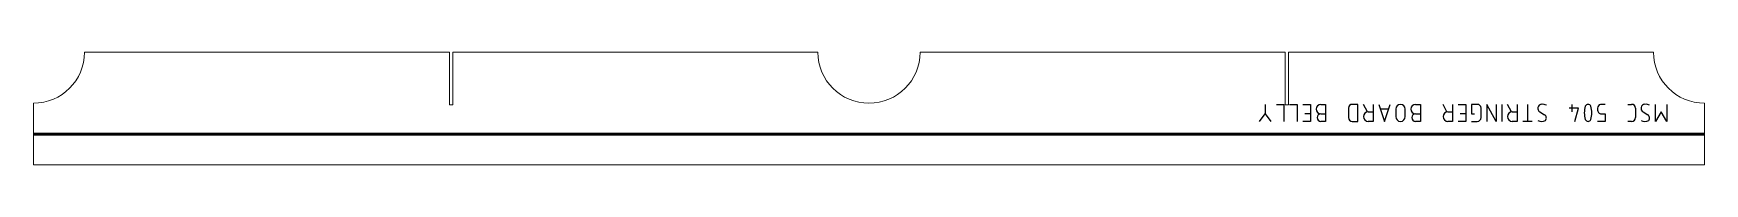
# Model space of a CAD drawing. Header units: millimetres. Extents: x 0 to 980, y 0 to 66.
import ezdxf

# ---------------------------------------------------------------- set-up
doc = ezdxf.new("R2010")
doc.units = ezdxf.units.MM
for name, color, linetype, lineweight in [('IV_BEND', 250, 'Continuous', 50), ('IV_MARK_SURFACE', 2, 'Continuous', 25), ('IV_OUTER_PROFILE', 7, 'Continuous', 5)]:
    doc.layers.add(name, color=color, linetype=linetype, lineweight=lineweight)

msp = doc.modelspace()

# ---------------------------------------------------------------- linework, layer by layer
at = {"layer": 'IV_BEND'}
msp.add_line((980, 18.1), (0, 18.1), dxfattribs=at)
at = {"layer": 'IV_MARK_SURFACE'}
for p, q in [((718.9, 25.54), (722.24, 29.99)), ((722.24, 35.54), (722.24, 29.99)), ((722.24, 29.99), (725.57, 25.54)), ((728.9, 35.54), (733.35, 35.54)), ((733.35, 35.54), (733.35, 25.54)), ((736.68, 35.54), (741.13, 35.54)), ((741.13, 35.54), (741.13, 25.54)), ((744.46, 35.54), (748.9, 35.54)), ((748.9, 29.99), (745.57, 29.99)), ((748.9, 35.54), (748.9, 29.99)), ((748.9, 29.99), (748.9, 25.54)), ((755.02, 35.54), (757.79, 35.54)), ((755.02, 29.99), (757.79, 29.99)), ((757.79, 35.54), (757.79, 29.99)), ((757.79, 29.99), (757.79, 25.54)), ((771.13, 33.32), (771.13, 27.76)), ((776.68, 35.54), (773.35, 35.54)), ((776.68, 25.54), (776.68, 35.54)), ((782.24, 31.1), (780.02, 35.54)), ((782.79, 31.1), (785.57, 31.1)), ((785.57, 35.54), (785.57, 31.1)), ((785.57, 31.1), (785.57, 25.54)), ((788.9, 35.54), (792.24, 25.54)), ((794.46, 32.76), (790.02, 32.76)), ((792.24, 25.54), (795.57, 35.54)), ((798.9, 32.76), (798.9, 28.32)), ((804.46, 28.32), (804.46, 32.76)), ((810.57, 35.54), (813.35, 35.54)), ((810.57, 29.99), (813.35, 29.99)), ((813.35, 35.54), (813.35, 29.99)), ((813.35, 29.99), (813.35, 25.54)), ((828.9, 31.1), (826.68, 35.54)), ((829.46, 31.1), (832.24, 31.1)), ((832.24, 35.54), (832.24, 31.1)), ((832.24, 31.1), (832.24, 25.54)), ((835.57, 35.54), (840.02, 35.54)), ((840.02, 29.99), (836.68, 29.99)), ((840.02, 35.54), (840.02, 29.99)), ((840.02, 29.99), (840.02, 25.54)), ((846.68, 35.54), (843.35, 35.54)), ((843.35, 35.54), (843.35, 29.99)), ((843.35, 29.99), (845.02, 29.99)), ((848.9, 27.76), (848.9, 33.32)), ((857.79, 25.54), (852.24, 35.54)), ((852.24, 35.54), (852.24, 25.54)), ((857.79, 35.54), (857.79, 25.54)), ((861.13, 35.54), (861.13, 25.54)), ((866.68, 31.1), (864.46, 35.54)), ((867.24, 31.1), (870.02, 31.1)), ((870.02, 35.54), (870.02, 31.1)), ((870.02, 31.1), (870.02, 25.54)), ((876.13, 35.54), (876.13, 25.54)), ((883.35, 31.1), (886.13, 29.43)), ((902.24, 33.32), (900.57, 33.32)), ((902.24, 35.54), (902.24, 33.32)), ((906.13, 33.32), (902.24, 33.32)), ((902.24, 33.32), (902.24, 31.1)), ((903.9, 25.54), (906.13, 33.32)), ((917.24, 33.32), (917.24, 32.21)), ((921.68, 35.54), (918.9, 35.54)), ((918.9, 29.99), (921.68, 29.99)), ((921.68, 29.99), (921.68, 25.54)), ((935.02, 35.54), (937.24, 35.54)), ((939.46, 33.32), (939.46, 27.76)), ((943.9, 31.1), (946.68, 29.43)), ((951.13, 25.54), (951.13, 35.54)), ((954.46, 31.1), (951.13, 25.54)), ((957.79, 25.54), (954.46, 31.1)), ((957.79, 35.54), (957.79, 25.54)), ((748.9, 25.54), (744.46, 25.54)), ((757.79, 25.54), (755.02, 25.54)), ((773.35, 25.54), (776.68, 25.54)), ((785.57, 25.54), (782.79, 25.54)), ((813.35, 25.54), (810.57, 25.54)), ((832.24, 25.54), (829.46, 25.54)), ((840.02, 25.54), (835.57, 25.54)), ((843.35, 25.54), (846.68, 25.54)), ((870.02, 25.54), (867.24, 25.54)), ((876.13, 25.54), (873.35, 25.54)), ((878.9, 25.54), (876.13, 25.54)), ((921.68, 25.54), (917.24, 25.54)), ((937.24, 25.54), (935.02, 25.54))]:
    msp.add_line(p, q, dxfattribs=at)
for centre, radius, start, end in [((755.02, 32.76), 2.78, 90, 270), ((755.02, 27.76), 2.22, 90, 270), ((773.35, 33.32), 2.22, 90, 180), ((782.79, 28.32), 2.78, 90, 270), ((801.68, 32.76), 2.78, 0, 180), ((810.57, 32.76), 2.78, 90, 270), ((810.57, 27.76), 2.22, 90, 270), ((829.46, 28.32), 2.78, 90, 270), ((846.68, 33.32), 2.22, 0, 90), ((867.24, 28.32), 2.78, 90, 270), ((884.56, 33.16), 2.39, 92.36847, 239.55905), ((885.17, 31.87), 3.74, 56.41745, 100.96269), ((885, 27.53), 2.21, 319.62628, 59.29837), ((923.46, 30.54), 13.99, 163.86614, 196.13386), ((911.68, 33.72), 1.81, 23.03732, 156.96268), ((899.91, 30.54), 13.99, 343.86614, 16.13386), ((919.61, 33.27), 2.38, 107.34635, 178.91386), ((919.61, 32.25), 2.38, 181.08614, 252.65365), ((937.24, 33.32), 2.22, 0, 90), ((945.11, 33.16), 2.39, 92.36847, 239.55905), ((945.73, 31.87), 3.74, 56.41745, 100.96269), ((945.55, 27.53), 2.21, 319.62628, 59.29837), ((773.35, 27.76), 2.22, 180, 270), ((801.68, 28.32), 2.78, 180, 0), ((846.68, 27.76), 2.22, 270, 0), ((884.46, 30.23), 4.69, 241.71531, 298.28469), ((911.68, 27.34), 1.8, 202.4119, 337.5881), ((937.24, 27.76), 2.22, 270, 0), ((945.02, 30.23), 4.69, 241.71531, 298.28469)]:
    msp.add_arc(centre, radius, start, end, dxfattribs=at)
at = {"layer": 'IV_OUTER_PROFILE'}
for p, q in [((30, 66.2), (244, 66.2)), ((244, 35.2), (244, 66.2)), ((246, 66.2), (246, 35.2)), ((246, 66.2), (460, 66.2)), ((520, 66.2), (734, 66.2)), ((734, 35.2), (734, 66.2)), ((736, 66.2), (736, 35.2)), ((736, 66.2), (950, 66.2)), ((0, 36.2), (0, 0)), ((246, 35.2), (244, 35.2)), ((736, 35.2), (734, 35.2)), ((980, 36.2), (980, 0)), ((0, 0), (980, 0))]:
    msp.add_line(p, q, dxfattribs=at)
for centre, start, end in [((0, 66.2), 270, 0), ((490, 66.2), 180, 0), ((980, 66.2), 180, 270)]:
    msp.add_arc(centre, 30, start, end, dxfattribs=at)

doc.saveas('drawing.dxf')
